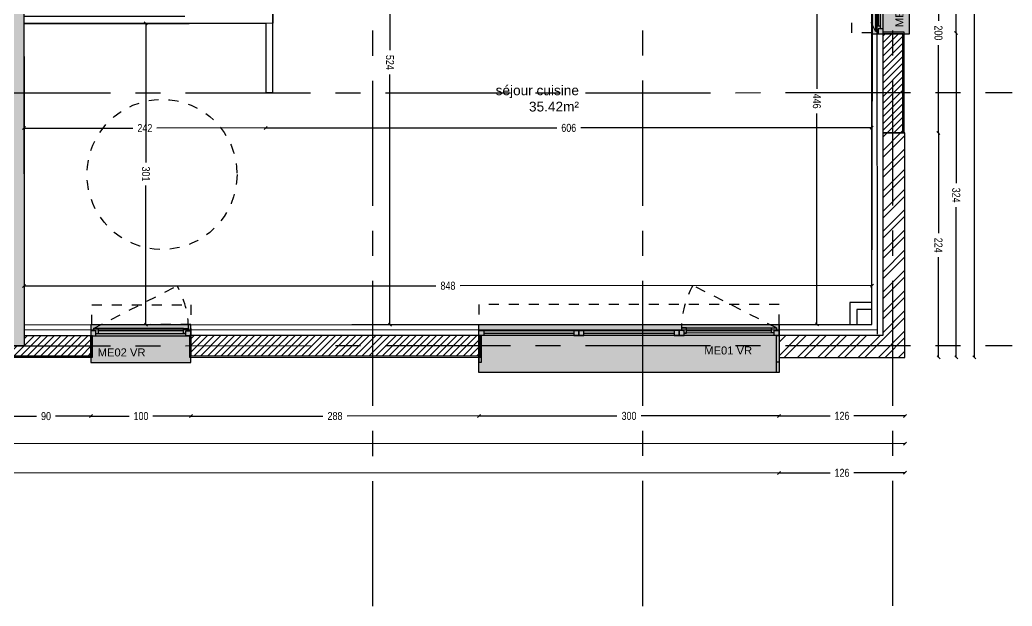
# Model space of a CAD drawing. Header units: millimetres. Extents: x -11.2 to 20.6, y -11.4 to 6.8.
# Drawn here: x 10.26 to 20.18, y -9.77 to -3.91 of the extents above; entities that cross this region are included whole.
import ezdxf

# ---------------------------------------------------------------- set-up
doc = ezdxf.new("R2010")
doc.units = ezdxf.units.MM
for name, pattern in [('0.0.1_Plan masse$0$cartouche PRO tranche 1$0${ Batten }', [0]), ('AXESx2', [4, 2.5, -0.5, 0.5, -0.5]), ('CACHE', [0.375, 0.25, -0.125]), ('INTERROMPU', [0.75, 0.5, -0.25])]:
    doc.linetypes.add(name, pattern=pattern)
doc.layers.get('Defpoints').update_dxf_attribs({"color": 1})
for name, color, linetype in [("02_AH_Files d'axes", 147, 'AXESx2'), ('02_AH_Structure Béton', 10, 'Continuous'), ('02_AH_Structure Béton_H', 11, 'Continuous'), ('02_AH_Structure Maçonnée', 230, 'Continuous'), ('02_AH_Structure Maçonnée_H', 231, 'Continuous'), ('03_AH_Menuiseries Ext', 3, 'Continuous'), ('04_AH_Cloisons', 150, 'Continuous'), ('04_AH_Isolation', 2, 'Continuous'), ('04_AH_Isolation_H', 2, 'Continuous'), ('07_AH_Côtes 50e', 7, 'Continuous'), ('07_AH_Perso-Symboles-...', 8, 'Continuous'), ('07_AH_Textes 50e', 7, 'Continuous')]:
    doc.layers.add(name, color=color, linetype=linetype)
doc.layers.add('07_AH_SHAB', color=130, linetype='Continuous', plot=False)
doc.layers.add('10_AH_PANTONE BLANC', color=7, linetype='Continuous', lineweight=0, true_color=0xffffff)
doc.styles.add('ARIAL', font='arial.ttf', dxfattribs={"width": 0.8})
doc.styles.add('Texte 1000', font='arial.ttf', dxfattribs={"height": 1.5})
doc.styles.add('Texte 50', font='arial.ttf', dxfattribs={"height": 0.075})
doc.dimstyles.new('B+B_50', dxfattribs={"dimscale": 0, "dimtxt": 0.08, "dimasz": 0.03, "dimexe": 0.015, "dimexo": 0.03, "dimgap": 0.05, "dimtad": 0, "dimdec": 0, "dimlfac": 100, "dimdsep": 46, "dimtxsty": 'ARIAL', "dimblk": 'OBLIQUE', "dimcen": 0, "dimse1": 1, "dimse2": 1, "dimadec": 0, "dimazin": 0, "dimtp": 5, "dimtm": 2, "dimtfac": 1, "dimtdec": 0, "dimtofl": 0, "dimtmove": 2, "dimatfit": 3, "dimldrblk": 'OBLIQUE', "dimfxl": 1, "dimtolj": 1, "dimarcsym": 0})

# ---------------------------------------------------------------- blocks, each defined once
blk = doc.blocks.new('_Oblique')
at = {"color": 0, "linetype": 'ByBlock', "lineweight": -2}
blk.add_line((-0.5, -0.5), (0.5, 0.5), dxfattribs=at)
blk = doc.blocks.new('*D374')
at = {"layer": '07_AH_Côtes 50e', "color": 0, "lineweight": -2, "transparency": 16777216}
for p, q in [((10.0726, -7.871), (10.4265, -7.8709)), ((10.9718, -7.8707), (10.6179, -7.8709))]:
    blk.add_line(p, q, dxfattribs=at)
at = {"layer": 'Defpoints', "color": 0, "transparency": 16777216}
for p in [(10.0724, -7.2976), (10.9717, -7.4073), (10.9718, -7.8707)]:
    blk.add_point(p, dxfattribs=at)
at = {"layer": '07_AH_Côtes 50e', "color": 0, "lineweight": -2, "transparency": 16777216, "xscale": 0.03, "yscale": 0.03, "zscale": 0.03}
for p, rotation in [((10.0726, -7.871), 180.0186991388701), ((10.9718, -7.8707), 0.01869913887016166)]:
    blk.add_blockref('_Oblique', p, dxfattribs=dict(at, rotation=rotation))
at = {"layer": '07_AH_Côtes 50e', "color": 0, "transparency": 16777216, "insert": (10.5222, -7.8709), "char_height": 0.08, "attachment_point": 5, "rotation": 0.0187, "style": 'ARIAL'}
blk.add_mtext('\\A1;90', dxfattribs=at)
blk = doc.blocks.new('*D375')
at = {"layer": '07_AH_Côtes 50e', "color": 0, "lineweight": -2, "transparency": 16777216}
for p, q in [((10.9718, -7.8707), (11.3542, -7.8706)), ((11.9718, -7.8704), (11.5894, -7.8705))]:
    blk.add_line(p, q, dxfattribs=at)
at = {"layer": 'Defpoints', "color": 0, "transparency": 16777216}
for p in [(10.9717, -7.4073), (11.9717, -7.407), (11.9718, -7.8704)]:
    blk.add_point(p, dxfattribs=at)
at = {"layer": '07_AH_Côtes 50e', "color": 0, "lineweight": -2, "transparency": 16777216, "xscale": 0.03, "yscale": 0.03, "zscale": 0.03}
for p, rotation in [((10.9718, -7.8707), 180.0186991388701), ((11.9718, -7.8704), 0.01869913887016166)]:
    blk.add_blockref('_Oblique', p, dxfattribs=dict(at, rotation=rotation))
at = {"layer": '07_AH_Côtes 50e', "color": 0, "transparency": 16777216, "insert": (11.4718, -7.8706), "char_height": 0.08, "attachment_point": 5, "rotation": 0.0187, "style": 'ARIAL'}
blk.add_mtext('\\A1;100', dxfattribs=at)
blk = doc.blocks.new('*D376')
at = {"layer": '07_AH_Côtes 50e', "color": 0, "lineweight": -2, "transparency": 16777216}
for p, q in [((11.9718, -7.8704), (13.2904, -7.87)), ((14.8516, -7.8695), (13.533, -7.8699))]:
    blk.add_line(p, q, dxfattribs=at)
at = {"layer": 'Defpoints', "color": 0, "transparency": 16777216}
for p in [(11.9717, -7.407), (14.8514, -7.406), (14.8516, -7.8695)]:
    blk.add_point(p, dxfattribs=at)
at = {"layer": '07_AH_Côtes 50e', "color": 0, "lineweight": -2, "transparency": 16777216, "xscale": 0.03, "yscale": 0.03, "zscale": 0.03}
for p, rotation in [((11.9718, -7.8704), 180.0186991388701), ((14.8516, -7.8695), 0.01869913887016166)]:
    blk.add_blockref('_Oblique', p, dxfattribs=dict(at, rotation=rotation))
at = {"layer": '07_AH_Côtes 50e', "color": 0, "transparency": 16777216, "insert": (13.4117, -7.8699), "char_height": 0.08, "attachment_point": 5, "rotation": 0.0187, "style": 'ARIAL'}
blk.add_mtext('\\A1;288', dxfattribs=at)
blk = doc.blocks.new('*D377')
at = {"layer": '07_AH_Côtes 50e', "color": 0, "lineweight": -2, "transparency": 16777216}
for p, q in [((14.8516, -7.8695), (16.231, -7.869)), ((17.8516, -7.8685), (16.4722, -7.8689))]:
    blk.add_line(p, q, dxfattribs=at)
at = {"layer": 'Defpoints', "color": 0, "transparency": 16777216}
for p in [(14.8514, -7.406), (17.8514, -7.4051), (17.8516, -7.8685)]:
    blk.add_point(p, dxfattribs=at)
at = {"layer": '07_AH_Côtes 50e', "color": 0, "lineweight": -2, "transparency": 16777216, "xscale": 0.03, "yscale": 0.03, "zscale": 0.03}
for p, rotation in [((14.8516, -7.8695), 180.0186991388701), ((17.8516, -7.8685), 0.01869913887016166)]:
    blk.add_blockref('_Oblique', p, dxfattribs=dict(at, rotation=rotation))
at = {"layer": '07_AH_Côtes 50e', "color": 0, "transparency": 16777216, "insert": (16.3516, -7.869), "char_height": 0.08, "attachment_point": 5, "rotation": 0.0187, "style": 'ARIAL'}
blk.add_mtext('\\A1;300', dxfattribs=at)
blk = doc.blocks.new('*D378')
at = {"layer": '07_AH_Côtes 50e', "color": 0, "lineweight": -2, "transparency": 16777216}
for p, q in [((17.8516, -7.8685), (18.3632, -7.8683)), ((19.1101, -7.8681), (18.5985, -7.8682))]:
    blk.add_line(p, q, dxfattribs=at)
at = {"layer": 'Defpoints', "color": 0, "transparency": 16777216}
for p in [(19.1099, -7.2846), (17.8514, -7.4051), (19.1101, -7.8681)]:
    blk.add_point(p, dxfattribs=at)
at = {"layer": '07_AH_Côtes 50e', "color": 0, "lineweight": -2, "transparency": 16777216, "xscale": 0.03, "yscale": 0.03, "zscale": 0.03}
for p, rotation in [((17.8516, -7.8685), 180.0186991388701), ((19.1101, -7.8681), 0.01869913887016166)]:
    blk.add_blockref('_Oblique', p, dxfattribs=dict(at, rotation=rotation))
at = {"layer": '07_AH_Côtes 50e', "color": 0, "transparency": 16777216, "insert": (18.4808, -7.8683), "char_height": 0.08, "attachment_point": 5, "rotation": 0.0187, "style": 'ARIAL'}
blk.add_mtext('\\A1;126', dxfattribs=at)
blk = doc.blocks.new('*D379')
at = {"layer": '07_AH_Côtes 50e', "color": 0, "lineweight": -2, "transparency": 16777216}
for p, q in [((-8.6772, -8.1541), (5.0703, -8.1496)), ((19.1102, -8.145), (5.3627, -8.1495))]:
    blk.add_line(p, q, dxfattribs=at)
at = {"layer": 'Defpoints', "color": 0, "transparency": 16777216}
for p in [(-8.6775, -7.3037), (19.1099, -7.2846), (-8.6772, -8.1541)]:
    blk.add_point(p, dxfattribs=at)
at = {"layer": '07_AH_Côtes 50e', "color": 0, "lineweight": -2, "transparency": 16777216, "xscale": 0.03, "yscale": 0.03, "zscale": 0.03}
for p, rotation in [((19.1102, -8.145), 0.01869913887019514), ((-8.6772, -8.1541), 180.0186991388701)]:
    blk.add_blockref('_Oblique', p, dxfattribs=dict(at, rotation=rotation))
at = {"layer": '07_AH_Côtes 50e', "color": 0, "transparency": 16777216, "insert": (5.2165, -8.1495), "char_height": 0.08, "attachment_point": 5, "rotation": 0.0187, "style": 'ARIAL'}
blk.add_mtext('\\A1;2779', dxfattribs=at)
blk = doc.blocks.new('*D380')
at = {"layer": '07_AH_Côtes 50e', "color": 0, "lineweight": -2, "transparency": 16777216}
for p, q in [((19.6221, -4.0418), (19.6226, -5.5426)), ((19.6232, -7.2845), (19.6227, -5.7837))]:
    blk.add_line(p, q, dxfattribs=at)
at = {"layer": 'Defpoints', "color": 0, "transparency": 16777216}
for p in [(19.2289, -4.0419), (19.6221, -4.0418), (19.1099, -7.2846)]:
    blk.add_point(p, dxfattribs=at)
at = {"layer": '07_AH_Côtes 50e', "color": 0, "lineweight": -2, "transparency": 16777216, "xscale": 0.03, "yscale": 0.03, "zscale": 0.03}
for p, rotation in [((19.6221, -4.0418), 90.01869913888217), ((19.6232, -7.2845), 270.0186991388822)]:
    blk.add_blockref('_Oblique', p, dxfattribs=dict(at, rotation=rotation))
at = {"layer": '07_AH_Côtes 50e', "color": 0, "transparency": 16777216, "insert": (19.6226, -5.6631), "char_height": 0.08, "attachment_point": 5, "rotation": 270.0187, "style": 'ARIAL'}
blk.add_mtext('\\A1;324', dxfattribs=at)
blk = doc.blocks.new('*D381')
at = {"layer": '07_AH_Côtes 50e', "color": 0, "lineweight": -2, "transparency": 16777216}
for p, q in [((19.6218, -3.0418), (19.6219, -3.4242)), ((19.6221, -4.0418), (19.622, -3.6594))]:
    blk.add_line(p, q, dxfattribs=at)
at = {"layer": 'Defpoints', "color": 0, "transparency": 16777216}
for p in [(19.2585, -3.0419), (19.6218, -3.0418), (19.2289, -4.0419)]:
    blk.add_point(p, dxfattribs=at)
at = {"layer": '07_AH_Côtes 50e', "color": 0, "lineweight": -2, "transparency": 16777216, "xscale": 0.03, "yscale": 0.03, "zscale": 0.03}
for p, rotation in [((19.6218, -3.0418), 90.01869913888217), ((19.6221, -4.0418), 270.0186991388822)]:
    blk.add_blockref('_Oblique', p, dxfattribs=dict(at, rotation=rotation))
at = {"layer": '07_AH_Côtes 50e', "color": 0, "transparency": 16777216, "insert": (19.6219, -3.5418), "char_height": 0.08, "attachment_point": 5, "rotation": 270.0187, "style": 'ARIAL'}
blk.add_mtext('\\A1;100', dxfattribs=at)
blk = doc.blocks.new('*D387')
at = {"layer": '07_AH_Côtes 50e', "color": 0, "lineweight": -2, "transparency": 16777216}
for p, q in [((19.8017, 4.5323), (19.8036, -1.2338)), ((19.8056, -7.2844), (19.8037, -1.5183))]:
    blk.add_line(p, q, dxfattribs=at)
at = {"layer": 'Defpoints', "color": 0, "transparency": 16777216}
for p in [(19.106, 4.5321), (19.1099, -7.2846), (19.8056, -7.2844)]:
    blk.add_point(p, dxfattribs=at)
at = {"layer": '07_AH_Côtes 50e', "color": 0, "lineweight": -2, "transparency": 16777216, "xscale": 0.03, "yscale": 0.03, "zscale": 0.03}
for p, rotation in [((19.8017, 4.5323), 90.01869913888217), ((19.8056, -7.2844), 270.0186991388822)]:
    blk.add_blockref('_Oblique', p, dxfattribs=dict(at, rotation=rotation))
at = {"layer": '07_AH_Côtes 50e', "color": 0, "transparency": 16777216, "insert": (19.8037, -1.3761), "char_height": 0.08, "attachment_point": 5, "rotation": 270.0187, "style": 'ARIAL'}
blk.add_mtext('\\A1;1182', dxfattribs=at)
blk = doc.blocks.new('*D585')
at = {"layer": '07_AH_Côtes 50e', "color": 0, "lineweight": -2, "transparency": 16777216}
for p, q in [((10.3016, -4.9928), (11.3894, -4.9925)), ((12.719, -4.9921), (11.6312, -4.9924))]:
    blk.add_line(p, q, dxfattribs=at)
at = {"layer": 'Defpoints', "color": 0, "transparency": 16777216}
for p in [(10.3015, -4.6378), (12.7188, -4.6371), (10.3016, -4.9928)]:
    blk.add_point(p, dxfattribs=at)
at = {"layer": '07_AH_Côtes 50e', "color": 0, "lineweight": -2, "transparency": 16777216, "xscale": 0.03, "yscale": 0.03, "zscale": 0.03}
for p, rotation in [((10.3016, -4.9928), 180.0186991388701), ((12.719, -4.9921), 0.01869913887019514)]:
    blk.add_blockref('_Oblique', p, dxfattribs=dict(at, rotation=rotation))
at = {"layer": '07_AH_Côtes 50e', "color": 0, "transparency": 16777216, "insert": (11.5103, -4.9925), "char_height": 0.08, "attachment_point": 5, "rotation": 0.0187, "style": 'ARIAL'}
blk.add_mtext('\\A1;242', dxfattribs=at)
blk = doc.blocks.new('*D586')
at = {"layer": '07_AH_Côtes 50e', "color": 0, "lineweight": -2, "transparency": 16777216}
for p, q in [((10.3022, -6.5701), (14.4201, -6.5687)), ((18.7797, -6.5673), (14.6617, -6.5687))]:
    blk.add_line(p, q, dxfattribs=at)
at = {"layer": 'Defpoints', "color": 0, "transparency": 16777216}
for p in [(10.3021, -6.5158), (18.7796, -6.5131), (10.3022, -6.5701)]:
    blk.add_point(p, dxfattribs=at)
at = {"layer": '07_AH_Côtes 50e', "color": 0, "lineweight": -2, "transparency": 16777216, "xscale": 0.03, "yscale": 0.03, "zscale": 0.03}
for p, rotation in [((10.3022, -6.5701), 180.0186991388701), ((18.7797, -6.5673), 0.01869913887019514)]:
    blk.add_blockref('_Oblique', p, dxfattribs=dict(at, rotation=rotation))
at = {"layer": '07_AH_Côtes 50e', "color": 0, "transparency": 16777216, "insert": (14.5409, -6.5687), "char_height": 0.08, "attachment_point": 5, "rotation": 0.0187, "style": 'ARIAL'}
blk.add_mtext('\\A1;848', dxfattribs=at)
blk = doc.blocks.new('*D587')
at = {"layer": '07_AH_Côtes 50e', "color": 0, "lineweight": -2, "transparency": 16777216}
for p, q in [((18.2282, -2.4933), (18.2289, -4.6022)), ((18.2297, -6.9549), (18.229, -4.8461))]:
    blk.add_line(p, q, dxfattribs=at)
at = {"layer": 'Defpoints', "color": 0, "transparency": 16777216}
for p in [(18.2282, -2.4933), (18.4836, -2.4932), (18.4851, -6.9549)]:
    blk.add_point(p, dxfattribs=at)
at = {"layer": '07_AH_Côtes 50e', "color": 0, "lineweight": -2, "transparency": 16777216, "xscale": 0.03, "yscale": 0.03, "zscale": 0.03}
for p, rotation in [((18.2282, -2.4933), 90.01869913888217), ((18.2297, -6.9549), 270.0186991388822)]:
    blk.add_blockref('_Oblique', p, dxfattribs=dict(at, rotation=rotation))
at = {"layer": '07_AH_Côtes 50e', "color": 0, "transparency": 16777216, "insert": (18.2289, -4.7241), "char_height": 0.08, "attachment_point": 5, "rotation": 270.0187, "style": 'ARIAL'}
blk.add_mtext('\\A1;446', dxfattribs=at)
blk = doc.blocks.new('*D529')
at = {"layer": '07_AH_Côtes 50e', "color": 0, "lineweight": -2, "transparency": 16777216}
for p, q in [((11.5201, -3.9466), (11.5206, -5.3373)), ((11.5211, -6.9571), (11.5207, -5.5663))]:
    blk.add_line(p, q, dxfattribs=at)
at = {"layer": 'Defpoints', "color": 0, "transparency": 16777216}
for p in [(11.5201, -3.9466), (11.5211, -6.9571), (11.5211, -6.9571)]:
    blk.add_point(p, dxfattribs=at)
at = {"layer": '07_AH_Côtes 50e', "color": 0, "lineweight": -2, "transparency": 16777216, "xscale": 0.03, "yscale": 0.03, "zscale": 0.03}
for p, rotation in [((11.5201, -3.9466), 90.01869913888217), ((11.5211, -6.9571), 270.0186991388822)]:
    blk.add_blockref('_Oblique', p, dxfattribs=dict(at, rotation=rotation))
at = {"layer": '07_AH_Côtes 50e', "color": 0, "transparency": 16777216, "insert": (11.5206, -5.4518), "char_height": 0.08, "attachment_point": 5, "rotation": 270.0187, "style": 'ARIAL'}
blk.add_mtext('\\A1;301', dxfattribs=at)
blk = doc.blocks.new('*D530')
at = {"layer": '07_AH_Côtes 50e', "color": 0, "lineweight": -2, "transparency": 16777216}
for p, q in [((12.719, -4.9921), (15.6282, -4.9911)), ((18.7791, -4.9901), (15.8699, -4.991))]:
    blk.add_line(p, q, dxfattribs=at)
at = {"layer": 'Defpoints', "color": 0, "transparency": 16777216}
for p in [(12.7188, -4.6371), (18.779, -4.6351), (18.7791, -4.9901)]:
    blk.add_point(p, dxfattribs=at)
at = {"layer": '07_AH_Côtes 50e', "color": 0, "lineweight": -2, "transparency": 16777216, "xscale": 0.03, "yscale": 0.03, "zscale": 0.03}
for p, rotation in [((12.719, -4.9921), 180.0186991388701), ((18.7791, -4.9901), 0.01869913887016166)]:
    blk.add_blockref('_Oblique', p, dxfattribs=dict(at, rotation=rotation))
at = {"layer": '07_AH_Côtes 50e', "color": 0, "transparency": 16777216, "insert": (15.7491, -4.9911), "char_height": 0.08, "attachment_point": 5, "rotation": 0.0187, "style": 'ARIAL'}
blk.add_mtext('\\A1;606', dxfattribs=at)
blk = doc.blocks.new('*D531')
at = {"layer": '07_AH_Côtes 50e', "color": 0, "lineweight": -2, "transparency": 16777216}
for p, q in [((13.9598, -1.7168), (13.9606, -4.216)), ((13.9615, -6.9563), (13.9607, -4.4571))]:
    blk.add_line(p, q, dxfattribs=at)
at = {"layer": 'Defpoints', "color": 0, "transparency": 16777216}
for p in [(14.3494, -1.7167), (13.9615, -6.9563), (14.3512, -6.9562)]:
    blk.add_point(p, dxfattribs=at)
at = {"layer": '07_AH_Côtes 50e', "color": 0, "lineweight": -2, "transparency": 16777216, "xscale": 0.03, "yscale": 0.03, "zscale": 0.03}
for p, rotation in [((13.9598, -1.7168), 90.01869913888217), ((13.9615, -6.9563), 270.0186991388822)]:
    blk.add_blockref('_Oblique', p, dxfattribs=dict(at, rotation=rotation))
at = {"layer": '07_AH_Côtes 50e', "color": 0, "transparency": 16777216, "insert": (13.9607, -4.3366), "char_height": 0.08, "attachment_point": 5, "rotation": 270.0187, "style": 'ARIAL'}
blk.add_mtext('\\A1;524', dxfattribs=at)
blk = doc.blocks.new('ME02C')
at = {"layer": '10_AH_PANTONE BLANC'}
h = blk.add_hatch(color=256, dxfattribs=at)
h.dxf.hatch_style = 1
h.paths.add_polyline_path([(4290.4075, 77.4298), (4289.4075, 77.4298), (4289.4075, 77.8085), (4290.4075, 77.8085)])
at = {"color": 251}
blk.add_line((4289.4575, 77.696), (4290.4075, 77.696), dxfattribs=at)
at = {"ltscale": 0.1}
for p, q in [((4290.3325, 77.771), (4289.4825, 77.771)), ((4290.3325, 77.746), (4289.4825, 77.746)), ((4290.37, 77.746), (4290.3575, 77.746)), ((4290.4075, 77.771), (4290.4075, 77.746)), ((4290.4075, 77.746), (4290.4075, 77.746))]:
    blk.add_line(p, q, dxfattribs=at)
at = {"color": 251, "linetype": 'CACHE', "ltscale": 0.3, "flags": 128}
blk.add_lwpolyline([(4289.4325, 77.771), (4290.2687, 78.196)], dxfattribs=at)
at = {"color": 251, "linetype": 'CACHE', "ltscale": 0.3}
blk.add_lwpolyline([(4290.4075, 77.8085), (4289.4161, 77.8085), (4289.4161, 78.0067), (4290.4075, 78.0067)], close=True, dxfattribs=at)
at = {"ltscale": 0.1}
for points in [[(4290.4075, 77.8085), (4289.4075, 77.8085), (4289.4075, 77.4298), (4290.4075, 77.4298)], [(4289.4575, 77.746), (4289.4075, 77.746), (4289.4075, 77.696), (4289.4575, 77.696)], [(4289.4575, 77.696), (4289.4575, 77.746), (4289.4075, 77.746), (4289.4075, 77.696)], [(4290.3575, 77.696), (4290.3575, 77.746), (4290.4075, 77.746), (4290.4075, 77.696)]]:
    blk.add_lwpolyline(points, close=True, dxfattribs=at)
blk.add_lwpolyline([(4289.4075, 77.4303), (4290.4075, 77.4292), (4290.4075, 77.8085), (4289.4075, 77.8085)], close=True)
for points in [[(4289.4575, 77.721), (4289.4825, 77.721), (4289.4825, 77.771), (4289.4325, 77.771), (4289.4325, 77.746)], [(4289.4575, 77.721), (4290.3575, 77.721)], [(4290.3575, 77.721), (4290.3325, 77.721), (4290.3325, 77.771), (4290.3825, 77.771), (4290.3825, 77.746)], [(4290.37, 77.746), (4290.3575, 77.746)]]:
    blk.add_lwpolyline(points, dxfattribs=at)
at = {"color": 251, "linetype": 'CACHE', "ltscale": 0.3}
blk.add_arc((4289.5325, 77.771), 0.85, 360, 30, dxfattribs=at)
at = {"insert": (4289.4745, 77.5714), "char_height": 0.08, "attachment_point": 1, "style": 'Texte 1000'}
blk.add_mtext_dynamic_manual_height_columns('ME02 VR', width=1.459488, gutter_width=7.5, heights=[0], dxfattribs=at)
blk = doc.blocks.new('*D590')
at = {"layer": '07_AH_Côtes 50e', "color": 0, "lineweight": -2, "transparency": 16777216}
for p, q in [((1.1042, -8.4432), (9.3352, -8.4405)), ((17.8518, -8.4377), (9.6208, -8.4404))]:
    blk.add_line(p, q, dxfattribs=at)
at = {"layer": 'Defpoints', "color": 0, "transparency": 16777216}
for p in [(1.1038, -7.4405), (17.8515, -7.4351), (17.8518, -8.4377)]:
    blk.add_point(p, dxfattribs=at)
at = {"layer": '07_AH_Côtes 50e', "color": 0, "lineweight": -2, "transparency": 16777216, "xscale": 0.03, "yscale": 0.03, "zscale": 0.03}
for p, rotation in [((1.1042, -8.4432), 180.0186991388701), ((17.8518, -8.4377), 0.01869913887016166)]:
    blk.add_blockref('_Oblique', p, dxfattribs=dict(at, rotation=rotation))
at = {"layer": '07_AH_Côtes 50e', "color": 0, "transparency": 16777216, "insert": (9.478, -8.4404), "char_height": 0.08, "attachment_point": 5, "rotation": 0.0187, "style": 'ARIAL'}
blk.add_mtext('\\A1;1675', dxfattribs=at)
blk = doc.blocks.new('*D591')
at = {"layer": '07_AH_Côtes 50e', "color": 0, "lineweight": -2, "transparency": 16777216}
for p, q in [((17.8518, -8.4377), (18.3634, -8.4375)), ((19.1103, -8.4373), (18.5987, -8.4375))]:
    blk.add_line(p, q, dxfattribs=at)
at = {"layer": 'Defpoints', "color": 0, "transparency": 16777216}
for p in [(19.1099, -7.2846), (17.8515, -7.4351), (19.1103, -8.4373)]:
    blk.add_point(p, dxfattribs=at)
at = {"layer": '07_AH_Côtes 50e', "color": 0, "lineweight": -2, "transparency": 16777216, "xscale": 0.03, "yscale": 0.03, "zscale": 0.03}
for p, rotation in [((17.8518, -8.4377), 180.0186991388701), ((19.1103, -8.4373), 0.01869913887016166)]:
    blk.add_blockref('_Oblique', p, dxfattribs=dict(at, rotation=rotation))
at = {"layer": '07_AH_Côtes 50e', "color": 0, "transparency": 16777216, "insert": (18.481, -8.4375), "char_height": 0.08, "attachment_point": 5, "rotation": 0.0187, "style": 'ARIAL'}
blk.add_mtext('\\A1;126', dxfattribs=at)
blk = doc.blocks.new('*D422')
at = {"layer": '07_AH_Côtes 50e', "color": 0, "lineweight": -2, "transparency": 16777216}
for p, q in [((19.4453, -5.0418), (19.4456, -6.0421)), ((19.4461, -7.2845), (19.4457, -6.2843))]:
    blk.add_line(p, q, dxfattribs=at)
at = {"layer": 'Defpoints', "color": 0, "transparency": 16777216}
for p in [(19.2292, -5.0419), (19.4453, -5.0418), (19.1099, -7.2846)]:
    blk.add_point(p, dxfattribs=at)
at = {"layer": '07_AH_Côtes 50e', "color": 0, "lineweight": -2, "transparency": 16777216, "xscale": 0.03, "yscale": 0.03, "zscale": 0.03}
for p, rotation in [((19.4453, -5.0418), 90.01869913888217), ((19.4461, -7.2845), 270.0186991388822)]:
    blk.add_blockref('_Oblique', p, dxfattribs=dict(at, rotation=rotation))
at = {"layer": '07_AH_Côtes 50e', "color": 0, "transparency": 16777216, "insert": (19.4457, -6.1632), "char_height": 0.08, "attachment_point": 5, "rotation": 270.0187, "style": 'ARIAL'}
blk.add_mtext('\\A1;224', dxfattribs=at)
blk = doc.blocks.new('*D423')
at = {"layer": '07_AH_Côtes 50e', "color": 0, "lineweight": -2, "transparency": 16777216}
for p, q in [((19.4447, -3.0418), (19.445, -3.9207)), ((19.4453, -5.0418), (19.445, -4.163))]:
    blk.add_line(p, q, dxfattribs=at)
at = {"layer": 'Defpoints', "color": 0, "transparency": 16777216}
for p in [(19.2585, -3.0419), (19.4447, -3.0418), (19.2292, -5.0419)]:
    blk.add_point(p, dxfattribs=at)
at = {"layer": '07_AH_Côtes 50e', "color": 0, "lineweight": -2, "transparency": 16777216, "xscale": 0.03, "yscale": 0.03, "zscale": 0.03}
for p, rotation in [((19.4447, -3.0418), 90.01869913888217), ((19.4453, -5.0418), 270.0186991388822)]:
    blk.add_blockref('_Oblique', p, dxfattribs=dict(at, rotation=rotation))
at = {"layer": '07_AH_Côtes 50e', "color": 0, "transparency": 16777216, "insert": (19.445, -4.0418), "char_height": 0.08, "attachment_point": 5, "rotation": 270.0187, "style": 'ARIAL'}
blk.add_mtext('\\A1;200', dxfattribs=at)
blk = doc.blocks.new('A$C33EC0E04')
at = {"layer": '10_AH_PANTONE BLANC'}
h = blk.add_hatch(color=256, dxfattribs=at)
h.dxf.hatch_style = 1
h.paths.add_polyline_path([(0, -0.4095), (-3, -0.4095), (-3, 0.0706), (0, 0.0705)])
for p, q in [((-3, -0.0476), (-3, 0.0705)), ((-0.975, 0.0355), (-0.075, 0.0355)), ((0, -0.0476), (0, 0.0705)), ((0, -0.0476), (0, 0.0705)), ((-0.05, -0.0395), (-1.75, -0.0395))]:
    blk.add_line(p, q)
at = {"ltscale": 0.1}
for p, q in [((-1, 0.0105), (-1, 0.0105)), ((-0.9625, 0.0105), (-0.95, 0.0105)), ((-0.925, 0.0105), (-0.075, 0.0105))]:
    blk.add_line(p, q, dxfattribs=at)
at = {"color": 251, "linetype": 'CACHE', "ltscale": 0.3, "flags": 128}
blk.add_lwpolyline([(-0.025, 0.0355), (-0.8611, 0.4605)], dxfattribs=at)
at = {"color": 251, "linetype": 'CACHE', "ltscale": 0.3}
blk.add_lwpolyline([(-3, 0.0705), (0, 0.0705), (0, 0.2701), (-3, 0.2701)], close=True, dxfattribs=at)
at = {"ltscale": 0.1}
blk.add_lwpolyline([(-3, 0.0705), (0, 0.0705), (0, -0.4095), (-3, -0.4095)], close=True, dxfattribs=at)
for points in [[(-3, 0.0105), (-2.95, 0.0105), (-2.95, -0.0395), (-3, -0.0395)], [(-2, -0.0395), (-2, 0.0105), (-2.05, 0.0105), (-2.05, -0.0395)], [(-1.95, -0.0395), (-1.95, 0.0105), (-2, 0.0105), (-2, -0.0395)], [(-1, -0.0395), (-1, 0.0105), (-1.05, 0.0105), (-1.05, -0.0395)], [(-0.95, -0.0395), (-0.95, 0.0105), (-1, 0.0105), (-1, -0.0395)], [(-0.05, 0.0105), (0, 0.0105), (0, -0.0395), (-0.05, -0.0395)], [(-0.05, -0.0395), (-0.05, 0.0105), (0, 0.0105), (0, -0.0395)], [(-2.975, -0.0395), (-3, -0.0395), (-3, -0.3062), (-2.975, -0.3062)], [(-0.025, -0.0395), (0, -0.0395), (0, -0.3062), (-0.025, -0.3062)]]:
    blk.add_lwpolyline(points, close=True)
for points in [[(-2.95, 0.0105), (-1.05, 0.0105)], [(-2.95, -0.0145), (-2.05, -0.0145)], [(-1.05, -0.0395), (-2.95, -0.0395)], [(-1.95, -0.0145), (-1.05, -0.0145)]]:
    blk.add_lwpolyline(points)
for points in [[(-0.95, -0.0145), (-0.925, -0.0145), (-0.925, 0.0355), (-0.975, 0.0355), (-0.975, 0.0105)], [(-0.925, 0.0105), (-0.9176, 0.0105)], [(-0.05, -0.0145), (-0.075, -0.0145), (-0.075, 0.0355), (-0.025, 0.0355), (-0.025, 0.0105)], [(-0.05, -0.0145), (-0.95, -0.0145)]]:
    blk.add_lwpolyline(points, dxfattribs=at)
at = {"color": 251, "linetype": 'CACHE', "ltscale": 0.3}
blk.add_arc((-0.125, 0.0355), 0.85, 150, 180, dxfattribs=at)
at = {"layer": '10_AH_PANTONE BLANC'}
blk.add_lwpolyline([(0, -0.4095), (-3, -0.4094), (-3, 0.0705), (0, 0.0705)], close=True, dxfattribs=at)
at = {"insert": (-0.2691, -0.1491), "char_height": 0.08, "attachment_point": 3, "rotation": 359.99994, "style": 'Texte 1000'}
blk.add_mtext_dynamic_manual_height_columns('ME01 VR', width=0.588999, gutter_width=7.5, heights=[0], dxfattribs=at)

msp = doc.modelspace()

# ---------------------------------------------------------------- hatches: boundary and pattern name
at = {"layer": '02_AH_Structure Béton_H'}
h = msp.add_hatch(dxfattribs=at)
h.set_pattern_fill('ANSI36', color=256, scale=0.02, angle=0.0187)
h.set_pattern_definition([(45.0186991, (-4278.322744, -90.391835), (0.03363566, 0.1234895056), [0.15875, -0.03175, 0, -0.03175])])
h.paths.add_polyline_path([(10.3024, -7.1675), (10.1024, -7.1676), (10.0986, 4.4091), (10.2986, 4.4092)])
at = {"layer": '02_AH_Structure Maçonnée_H'}
h = msp.add_hatch(dxfattribs=at)
h.set_pattern_fill('ANSI31', color=256, scale=0.015, angle=0.0187)
h.set_pattern_definition([(45.0186991, (-4278.322744, -90.391835), (-0.0336869492, 0.0336649681), [])])
h.paths.add_polyline_path([(18.8892, -5.042), (19.0892, -5.0419), (19.0888, -4.0507), (18.8888, -4.0508)])
h = msp.add_hatch(dxfattribs=at)
h.set_pattern_fill('ANSI32', color=256, scale=0.015, angle=0.0187)
h.set_pattern_definition([(45.018699, (-4278.32274, -90.39183), (-0.1010608476, 0.1009949044), []), (45.018699, (-4278.25539, -90.39181), (-0.1010608476, 0.1009949044), [])])
h.paths.add_polyline_path([(19.1092, -5.0419), (18.8892, -5.042), (18.8898, -7.0647), (17.8513, -7.0651), (17.8514, -7.2851), (19.1099, -7.2846)])
h = msp.add_hatch(dxfattribs=at)
h.set_pattern_fill('ANSI31', color=256, scale=0.015, angle=0.0187)
h.set_pattern_definition([(45.0186991, (-4264.4219, -90.3873), (-0.0336869492, 0.0336649681), [])])
h.paths.add_polyline_path([(10.9716, -7.2673), (10.9716, -7.0673), (10.3023, -7.0675), (10.3024, -7.1675), (10.1024, -7.1676), (10.1024, -7.2676)])
h = msp.add_hatch(dxfattribs=at)
h.set_pattern_fill('ANSI31', color=256, scale=0.015, angle=0.0187)
h.set_pattern_definition([(45.0186991, (-4262.55266, -90.38669), (-0.0336869492, 0.0336649681), [])])
h.paths.add_polyline_path([(14.8513, -7.066), (11.9716, -7.067), (11.9716, -7.267), (14.8514, -7.266)])

# ---------------------------------------------------------------- linework, layer by layer
at = {"layer": "02_AH_Files d'axes", "ltscale": 0.5}
for p, q in [((13.7905, -9.7695), (13.7853, 6.3344)), ((16.4902, -9.7686), (16.4849, 6.3353)), ((18.9907, -9.7678), (18.9855, 6.3361)), ((-10.0844, -4.6481), (20.1816, -4.6382)), ((-10.0836, -7.1742), (20.1824, -7.1643))]:
    msp.add_line(p, q, dxfattribs=at)
at = {"layer": '02_AH_Structure Béton'}
msp.add_lwpolyline([(10.3024, -7.1675), (10.1024, -7.1676), (10.0986, 4.4091), (10.2986, 4.4092)], close=True, dxfattribs=at)
at = {"layer": '02_AH_Structure Maçonnée'}
for points in [[(18.8892, -5.042), (19.1042, -5.0419), (19.1038, -4.0357), (18.8888, -4.0358)], [(18.8892, -5.042), (19.0892, -5.0419), (19.0888, -4.0507), (18.8888, -4.0508)], [(19.1092, -5.0419), (18.8892, -5.042), (18.8898, -7.0647), (17.8513, -7.0651), (17.8514, -7.2851), (19.1099, -7.2846)], [(14.8663, -7.066), (11.9566, -7.067), (11.9566, -7.282), (14.8664, -7.281)], [(14.8513, -7.066), (11.9716, -7.067), (11.9716, -7.267), (14.8514, -7.266)]]:
    msp.add_lwpolyline(points, close=True, dxfattribs=at)
for points in [[(10.1024, -7.1638), (10.0874, -7.1638), (10.0874, -7.2826), (10.9866, -7.2823), (10.9866, -7.0673), (10.3023, -7.0675)], [(10.1023, -7.0676), (10.1024, -7.2676), (10.9716, -7.2673), (10.9716, -7.0673), (10.3023, -7.0675)]]:
    msp.add_lwpolyline(points, dxfattribs=at)
at = {"layer": '03_AH_Menuiseries Ext'}
msp.add_lwpolyline([(17.8263, -7.0651), (17.8513, -7.0651), (17.8515, -7.4351), (17.8264, -7.4351)], close=True, dxfattribs=at)
at = {"layer": '04_AH_Cloisons'}
for points in [[(12.7886, -3.9461), (12.7884, -3.3081)], [(11.9098, -3.8764), (10.3013, -3.877), (10.3013, -3.947), (11.9523, -3.9464)], [(11.9523, -3.9464), (12.7186, -3.9462)], [(12.7186, -3.9462), (12.7188, -4.6371), (12.7888, -4.637), (12.7886, -3.9461)], [(18.7797, -6.7348), (18.5597, -6.7348), (18.5598, -6.9548)], [(18.7797, -6.8048), (18.6297, -6.8048), (18.6298, -6.9548)]]:
    msp.add_lwpolyline(points, dxfattribs=at)
at = {"layer": '04_AH_Isolation'}
msp.add_line((18.7794, -5.7057), (18.7761, 4.202), dxfattribs=at)
msp.add_lwpolyline([(10.3023, -6.9575), (18.7798, -6.9548), (18.7761, 4.202), (10.2986, 4.1992)], dxfattribs=at)
at = {"layer": '04_AH_Isolation_H', "linetype": '0.0.1_Plan masse$0$cartouche PRO tranche 1$0${ Batten }', "ltscale": 0.3}
for p, q in [((18.8348, -7.0533), (18.8311, 4.257)), ((18.8348, -7.0097), (10.3023, -7.0125))]:
    msp.add_line(p, q, dxfattribs=at)
at = {"layer": '07_AH_Perso-Symboles-...', "linetype": 'INTERROMPU', "ltscale": 0.2}
msp.add_circle((11.6818, -5.4562), 0.75, dxfattribs=at)
at = {"layer": '07_AH_SHAB'}
msp.add_lwpolyline([(18.7798, -6.9555), (18.7883, -2.4931), (16.5978, -2.4938), (16.5878, -2.6368), (16.3878, -2.6369), (16.3778, -2.4939), (14.3497, -2.4946), (14.3495, -1.7167), (12.7879, -1.7172), (12.7886, -3.9461), (10.3013, -3.947), (10.3023, -6.9575), (13.5796, -6.9565), (13.5796, -6.9558)], close=True, dxfattribs=at)

# ---------------------------------------------------------------- block references
at = {"layer": '03_AH_Menuiseries Ext'}
for name, p, rotation in [('ME02C', (96.0712, -4293.4676), 89.99310567781012), ('ME02C', (-4278.4104, -86.1657), 0.01869913887425992), ('A$C33EC0E04', (17.8513, -7.0256), 0.01876373803322875)]:
    msp.add_blockref(name, p, dxfattribs=dict(at, rotation=rotation))

# ---------------------------------------------------------------- texts
at = {"layer": '07_AH_Textes 50e', "ltscale": 0.3, "insert": (15.8507, -4.5669), "char_height": 0.0975, "width": 2.6, "attachment_point": 3, "rotation": 0.0187, "style": 'Texte 50'}
msp.add_mtext('séjour cuisine\\P35.42m²', dxfattribs=at)

# ---------------------------------------------------------------- dimensions: what is measured, and where the dimension line sits
at = {"layer": '07_AH_Côtes 50e'}
for base, p1, p2, angle, picture, middle in [((19.8056, -7.2844), (19.106, 4.5321), (19.1099, -7.2846), 90.0187, '*D387', (19.8037, -1.3761)), ((13.9615, -6.9563), (14.3494, -1.7167), (14.3512, -6.9562), 90.0187, '*D531', (13.9607, -4.3366)), ((18.2282, -2.4933), (18.4851, -6.9549), (18.4836, -2.4932), 90.0187, '*D587', (18.2289, -4.7241)), ((19.6218, -3.0418), (19.2289, -4.0419), (19.2585, -3.0419), 90.0187, '*D381', (19.6219, -3.5418)), ((19.4447, -3.0418), (19.2292, -5.0419), (19.2585, -3.0419), 90.0187, '*D423', (19.445, -4.0418)), ((11.5211, -6.9571), (11.5201, -3.9466), (11.5211, -6.9571), 90.0187, '*D529', (11.5206, -5.4518)), ((19.6221, -4.0418), (19.1099, -7.2846), (19.2289, -4.0419), 90.0187, '*D380', (19.6226, -5.6631)), ((10.3016, -4.9928), (12.7188, -4.6371), (10.3015, -4.6378), 0.0187, '*D585', (11.5103, -4.9925)), ((18.7791, -4.9901), (12.7188, -4.6371), (18.779, -4.6351), 0.0187, '*D530', (15.7491, -4.9911)), ((19.4453, -5.0418), (19.1099, -7.2846), (19.2292, -5.0419), 90.0187, '*D422', (19.4457, -6.1632)), ((10.3022, -6.5701), (18.7796, -6.5131), (10.3021, -6.5158), 0.0187, '*D586', (14.5409, -6.5687)), ((-8.6772, -8.1541), (19.1099, -7.2846), (-8.6775, -7.3037), 0.0187, '*D379', (5.2165, -8.1495)), ((10.9718, -7.8707), (10.0724, -7.2976), (10.9717, -7.4073), 0.0187, '*D374', (10.5222, -7.8709)), ((19.1101, -7.8681), (17.8514, -7.4051), (19.1099, -7.2846), 0.0187, '*D378', (18.4808, -7.8683)), ((19.1103, -8.4373), (17.8515, -7.4351), (19.1099, -7.2846), 0.0187, '*D591', (18.481, -8.4375)), ((17.8518, -8.4377), (1.1038, -7.4405), (17.8515, -7.4351), 0.0187, '*D590', (9.478, -8.4404)), ((11.9718, -7.8704), (10.9717, -7.4073), (11.9717, -7.407), 0.0187, '*D375', (11.4718, -7.8706)), ((14.8516, -7.8695), (11.9717, -7.407), (14.8514, -7.406), 0.0187, '*D376', (13.4117, -7.8699)), ((17.8516, -7.8685), (14.8514, -7.406), (17.8514, -7.4051), 0.0187, '*D377', (16.3516, -7.869))]:
    dim = msp.add_linear_dim(base=base, p1=p1, p2=p2, angle=angle, dimstyle='B+B_50', override={"dimscale": 1}, dxfattribs=at)
    dim.commit()
    dim.dimension.update_dxf_attribs({"geometry": picture, "text_midpoint": middle})

doc.saveas('drawing.dxf')
